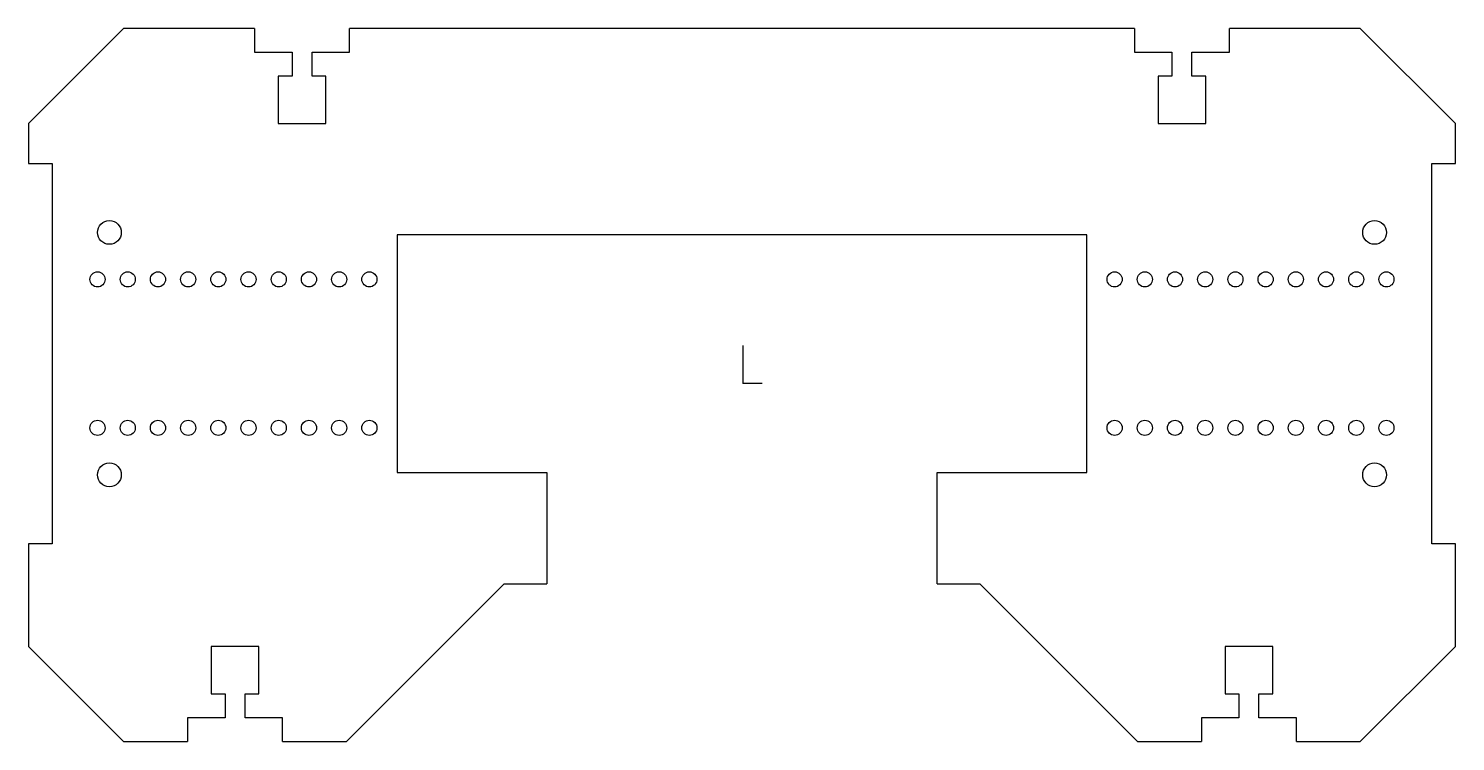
# Model space of a CAD drawing. Header units: millimetres. Extents: x -150 to 150, y -75 to 75.
import ezdxf

# ---------------------------------------------------------------- set-up
doc = ezdxf.new("R2010")
doc.units = ezdxf.units.MM
doc.header["$PDSIZE"] = -1

msp = doc.modelspace()

# ---------------------------------------------------------------- linework, layer by layer
at = {"color": 7, "linetype": 'Continuous', "lineweight": 25}
for p, q in [((-130.27, 74.6), (-150.27, 54.6)), ((-102.77, 74.6), (-130.27, 74.6)), ((-102.77, 74.6), (-102.77, 69.6)), ((-82.77, 69.6), (-82.77, 74.6)), ((82.23, 74.6), (-82.77, 74.6)), ((82.23, 74.6), (82.23, 69.6)), ((102.23, 69.6), (102.23, 74.6)), ((129.73, 74.6), (102.23, 74.6)), ((149.73, 54.6), (129.73, 74.6)), ((-102.77, 69.6), (-94.87, 69.6)), ((-94.87, 69.6), (-94.87, 64.6)), ((-90.67, 64.6), (-90.67, 69.6)), ((-90.67, 69.6), (-82.77, 69.6)), ((82.23, 69.6), (90.13, 69.6)), ((90.13, 69.6), (90.13, 64.6)), ((94.33, 64.6), (94.33, 69.6)), ((94.33, 69.6), (102.23, 69.6)), ((-94.87, 64.6), (-97.77, 64.6)), ((-97.77, 64.6), (-97.77, 54.6)), ((-87.77, 64.6), (-90.67, 64.6)), ((-87.77, 54.6), (-87.77, 64.6)), ((90.13, 64.6), (87.23, 64.6)), ((87.23, 64.6), (87.23, 54.6)), ((97.23, 64.6), (94.33, 64.6)), ((97.23, 54.6), (97.23, 64.6)), ((-150.27, 54.6), (-150.27, 46.2)), ((-97.77, 54.6), (-87.77, 54.6)), ((87.23, 54.6), (97.23, 54.6)), ((149.73, 46.2), (149.73, 54.6)), ((-150.27, 46.2), (-145.27, 46.2)), ((-145.27, 46.2), (-145.27, -33.8)), ((144.73, 46.2), (149.73, 46.2)), ((144.73, -33.8), (144.73, 46.2)), ((72.23, 31.2), (-72.77, 31.2)), ((-72.77, 31.2), (-72.77, -18.8)), ((72.23, -18.8), (72.23, 31.2)), ((-72.77, -18.8), (-41.27, -18.8)), ((-41.27, -18.8), (-41.27, -42.24)), ((40.73, -42.24), (40.73, -18.8)), ((40.73, -18.8), (72.23, -18.8)), ((-150.27, -33.8), (-150.27, -55.4)), ((-145.27, -33.8), (-150.27, -33.8)), ((149.73, -33.8), (144.73, -33.8)), ((149.73, -55.4), (149.73, -33.8)), ((-83.43, -75.4), (-50.27, -42.24)), ((-50.27, -42.24), (-41.27, -42.24)), ((40.73, -42.24), (49.73, -42.24)), ((49.73, -42.24), (82.9, -75.4)), ((-150.27, -55.4), (-130.27, -75.4)), ((-101.85, -55.4), (-111.85, -55.4)), ((-111.85, -55.4), (-111.85, -65.4)), ((-101.85, -65.4), (-101.85, -55.4)), ((111.32, -55.4), (101.32, -55.4)), ((101.32, -55.4), (101.32, -65.4)), ((111.32, -65.4), (111.32, -55.4)), ((129.73, -75.4), (149.73, -55.4)), ((-111.85, -65.4), (-108.95, -65.4)), ((-108.95, -65.4), (-108.95, -70.4)), ((-104.75, -70.4), (-104.75, -65.4)), ((-104.75, -65.4), (-101.85, -65.4)), ((101.32, -65.4), (104.22, -65.4)), ((104.22, -65.4), (104.22, -70.4)), ((108.42, -70.4), (108.42, -65.4)), ((108.42, -65.4), (111.32, -65.4)), ((-108.95, -70.4), (-116.85, -70.4)), ((-116.85, -70.4), (-116.85, -75.4)), ((-96.85, -70.4), (-104.75, -70.4)), ((-96.85, -75.4), (-96.85, -70.4)), ((104.22, -70.4), (96.32, -70.4)), ((96.32, -70.4), (96.32, -75.4)), ((116.32, -70.4), (108.42, -70.4)), ((116.32, -75.4), (116.32, -70.4)), ((-130.27, -75.4), (-116.85, -75.4)), ((-96.85, -75.4), (-83.43, -75.4)), ((82.9, -75.4), (96.32, -75.4)), ((116.32, -75.4), (129.73, -75.4))]:
    msp.add_line(p, q, dxfattribs=at)
at = {"color": 7, "linetype": 'Continuous'}
for q in [(0, 7.94), (3.97, 0)]:
    msp.add_line((0, 0), q, dxfattribs=at)
at = {"color": 7, "linetype": 'Continuous', "lineweight": 25}
for centre, radius in [((-133.27, 31.7), 2.5), ((132.73, 31.7), 2.5), ((-135.76, 21.82), 1.59), ((-129.41, 21.82), 1.59), ((-123.06, 21.82), 1.59), ((-116.71, 21.82), 1.59), ((-110.36, 21.82), 1.59), ((-104.01, 21.82), 1.59), ((-97.66, 21.82), 1.59), ((-91.31, 21.82), 1.59), ((-84.96, 21.82), 1.59), ((-78.61, 21.82), 1.59), ((78.07, 21.82), 1.59), ((84.42, 21.82), 1.59), ((90.77, 21.82), 1.59), ((97.12, 21.82), 1.59), ((103.47, 21.82), 1.59), ((109.82, 21.82), 1.59), ((116.17, 21.82), 1.59), ((122.52, 21.82), 1.59), ((128.87, 21.82), 1.59), ((135.22, 21.82), 1.59), ((-135.76, -9.42), 1.59), ((-129.41, -9.42), 1.59), ((-123.06, -9.42), 1.59), ((-116.71, -9.42), 1.59), ((-110.36, -9.42), 1.59), ((-104.01, -9.42), 1.59), ((-97.66, -9.42), 1.59), ((-91.31, -9.42), 1.59), ((-84.96, -9.42), 1.59), ((-78.61, -9.42), 1.59), ((78.07, -9.42), 1.59), ((84.42, -9.42), 1.59), ((90.77, -9.42), 1.59), ((97.12, -9.42), 1.59), ((103.47, -9.42), 1.59), ((109.82, -9.42), 1.59), ((116.17, -9.42), 1.59), ((122.52, -9.42), 1.59), ((128.87, -9.42), 1.59), ((135.22, -9.42), 1.59), ((-133.27, -19.3), 2.5), ((132.73, -19.3), 2.5)]:
    msp.add_circle(centre, radius, dxfattribs=at)
at = {"color": 7, "linetype": 'Continuous'}
msp.add_point((0, 0), dxfattribs=at)

doc.saveas('drawing.dxf')
